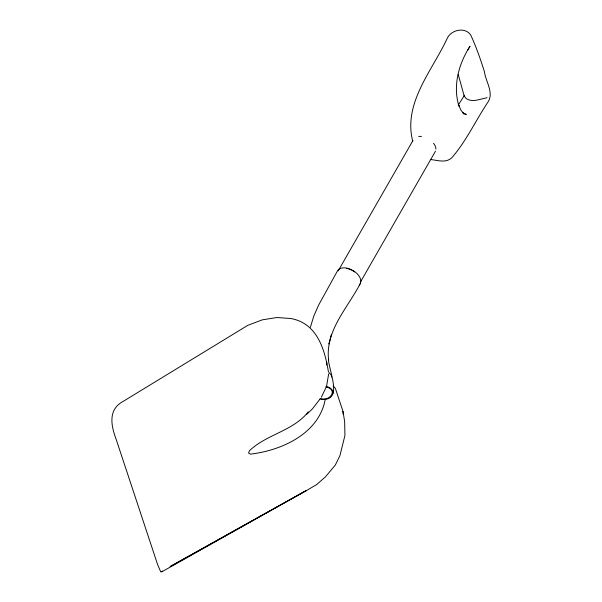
<?xml version="1.0" encoding="UTF-8"?>
<svg xmlns="http://www.w3.org/2000/svg" width="602" height="602" viewBox="0 0 602 602"><rect width="100%" height="100%" fill="white"/><g stroke="black" fill="none" stroke-linecap="round" stroke-linejoin="round"><path stroke-width="0.9" d="M319.986 399.006C344.705 403.114 328.21 369.786 328.414 358.476L328.662 360.387C324.802 330.776 347.979 307.599 360.417 283.294M328.669 373.827L326.54 386.401M487.063 97.697L477.657 99.97A12.74 7.781 -15.6 0 1 466.189 98.562L464.18 95.996L464.631 95.199M329.49 342.064L329.023 343.99L331.303 334.72M310.376 327.277L313.785 316.14L318.586 305.169L337.195 271.404A13.071 8.022 29.8 0 1 353.404 270.75A13.071 8.022 29.8 0 1 359.221 285.017M326.246 387.056L321.348 397.2M338.196 270.862L412.897 140.605M360.35 282.21L435.517 151.132M458.272 105.026L464.247 95.673M162.502 571.035L161.878 571.787L160.704 571.825L157.498 564.24L116.299 439.746C111.189 426.103 107.382 409.503 123.636 401.113L247.836 325.306L262.352 319.835L276.905 317.525L290.638 318.496C316.991 323.108 324.606 348.806 328.429 371.848M319.775 399.367L312.385 408.916L306.591 414.492M467.95 49.831L470.019 46.196C458.754 63.759 452.666 85.665 458.935 106.133L458.619 104.914L461.042 110.347L464.089 114.034L462.923 112.845L466.294 114.478L464.669 113.891M308.307 411.806C293.197 431.062 266.724 434.185 249.461 450.717L248.551 453.073L250.59 454.134C281.864 450.371 319.045 433.598 325.253 399.276L324.561 399.284M161.878 571.787L306.493 490.427L170.095 566.587L307.893 489.735L316.667 484.557L325.276 477.025L335.337 465.022L339.912 455.699L344.931 435.457L344.653 421.543L342.974 411.377L335.653 389.238A10.144 7.675 -11.5 0 0 333.139 386.063M430.565 159.53C437.699 160.245 445.615 163.33 451.711 157.874C466.52 140.83 475.979 119.896 488.508 101.249C493.625 91.903 485.633 81.323 484.452 71.826C480.509 59.342 476.28 46.896 470.704 35.029C465.15 26.706 451.327 29.724 447.346 38.114C432.552 70.253 402.768 103.145 412.784 141.395M320.159 398.501C329.422 402.128 338.866 389.72 325.983 386.875M326.156 386.371C329.452 387.146 333.267 389.404 333.245 393.211M329.023 372.472L331.439 375.4L331.664 377.198M458.257 74.58L464.18 95.996M342.974 411.377L343.117 414.116M326.555 361.757A10.144 7.675 -11.5 0 1 326.593 365.015M418.706 136.428A12.469 7.653 29.8 0 1 421.468 136.481M433.53 143.284A12.469 7.653 29.8 0 1 435.908 149.1M346.564 268.477A12.469 7.653 29.8 0 1 348.054 268.808M348.799 269.026A12.469 7.653 29.8 0 1 351.041 269.899M351.771 270.253A12.469 7.653 29.8 0 1 354.533 271.961"/></g></svg>
